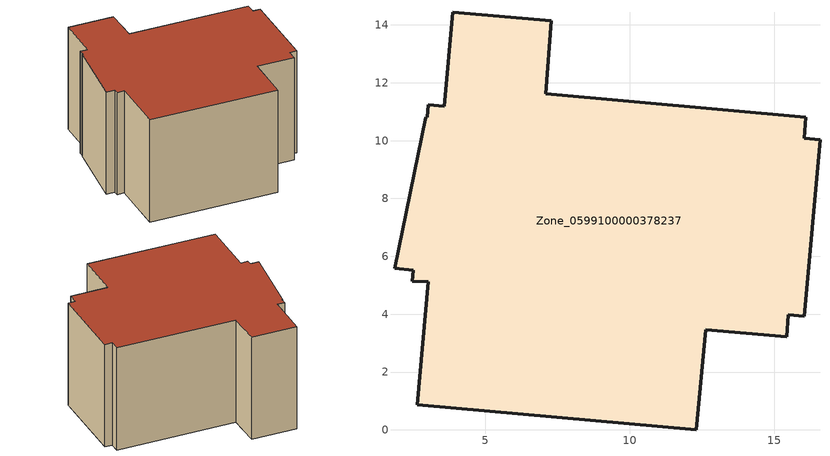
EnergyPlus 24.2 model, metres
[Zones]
Zone_0599100000378237
 floor ground (C_G): 2.48,5.14 2.52,5.53 1.87,5.58 2.94,10.81 3,10.81 3.03,11.23 3.58,11.19 3.88,14.44 7.29,14.14 7.09,11.62 16.09,10.81 16.03,10.08 16.58,10.03 16.03,3.93 15.48,3.98 15.43,3.22 12.62,3.47 12.3,0 2.65,0.87 3.03,5.13 z0
 wall outside (C_F): 16.09,10.81 7.09,11.62 7.29,14.14 3.88,14.44 3.58,11.19 3.03,11.23 3,10.81 2.94,10.81 1.87,5.58 2.52,5.53 2.48,5.14 3.03,5.13 2.65,0.87 12.3,0 12.62,3.47 15.43,3.22 15.48,3.98 16.03,3.93 16.58,10.03 16.03,10.08 16.09,10.81 z0:8.2
 roof outside (C_R): 2.94,10.81 1.87,5.58 2.52,5.53 2.48,5.14 3.03,5.13 2.65,0.87 12.3,0 12.62,3.47 15.43,3.22 15.48,3.98 16.03,3.93 16.58,10.03 16.03,10.08 16.09,10.81 7.09,11.62 7.29,14.14 3.88,14.44 3.58,11.19 3.03,11.23 3,10.81 z8.2
[BUILDING]
Pand.0599100000378237: North Axis=0; Terrain=City; Loads Convergence Tolerance Value=0.04; Temperature Convergence Tolerance Value=0.4; Solar Distribution=FullExterior; Maximum Number of Warmup Days=25; Minimum Number of Warmup Days=1
[Site:Location]
Rotterdam.The.Hague.AP_ZH_NLD Design_Conditions: Latitude=51.96; Longitude=4.45; Time Zone=1; Elevation=-4.5
[SITE:GROUNDTEMPERATURE:BUILDINGSURFACE]
18, 18, 18, 18, 18, 18, 18, 18, 18, 18, 18, 18
[MATERIAL] Thermal Absorptance=0.9; Solar Absorptance=0.7; Visible Absorptance=0.7
Name | Roughness | Thickness | Conductivity | Density | Specific Heat
G.D.1992-2005 | MediumSmooth | 0.15 | 0.06 | 540 | 1210
F.D.1992-2005 | Rough | 0.3 | 0.12 | 1920 | 840
R.D.1992-2005 | MediumRough | 0.2 | 0.08 | 1500 | 1000
[CONSTRUCTION]
C_G: G.D.1992-2005
C_F: F.D.1992-2005
C_R: R.D.1992-2005
[ZONE]
Zone_0599100000378237: Type=1; Multiplier=1; Ceiling Height=Autocalculate; Volume=Autocalculate; Floor Area=autocalculate; Part of Total Floor Area=Yes
[ZONEINFILTRATION:DESIGNFLOWRATE]
Infil_Zone_0599100000378237: Zone or ZoneList or Space or SpaceList=Zone_0599100000378237; Schedule=AlwaysOn; Design Flow Rate Calculation Method=Flow/Area; Flow Rate per Floor Area=0.0021; Constant Term Coefficient=1; Temperature Term Coefficient=0; Velocity Term Coefficient=0; Velocity Squared Term Coefficient=0
[HVACTEMPLATE:ZONE:IDEALLOADSAIRSYSTEM]
Zone_0599100000378237: Maximum Heating Supply Air Temperature=50; Minimum Cooling Supply Air Temperature=13; Maximum Heating Supply Air Humidity Ratio=0.0156; Minimum Cooling Supply Air Humidity Ratio=0.0077; Heating Limit=NoLimit; Cooling Limit=NoLimit; Dehumidification Control Type=ConstantSensibleHeatRatio; Cooling Sensible Heat Ratio=0.7; Dehumidification Setpoint=60; Humidification Control Type=None; Humidification Setpoint=30; Outdoor Air Method=None; Outdoor Air Flow Rate per Person=0.00944; Outdoor Air Flow Rate per Zone Floor Area=0; Outdoor Air Flow Rate per Zone=0; Demand Controlled Ventilation Type=None; Outdoor Air Economizer Type=NoEconomizer; Heat Recovery Type=None; Sensible Heat Recovery Effectiveness=0.7; Latent Heat Recovery Effectiveness=0.65
[ZONECONTROL:THERMOSTAT]
ThermostatControl_Zone_0599100000378237: Zone or ZoneList=Zone_0599100000378237; Control Type Schedule=DualSetpointControlType; Control 1=Thermostat_Zone_0599100000378237; Temperature Difference Between Cutout And Setpoint=0
[THERMOSTATSETPOINT:DUALSETPOINT]
Thermostat_Zone_0599100000378237: Heating Setpoint Temperature Schedule=HeatingSetpoint_Zone_0599100000378237; Cooling Setpoint Temperature Schedule=CoolingSetpoint_Zone_0599100000378237
[SCHEDULE:COMPACT]
HeatingSetpoint_Zone_0599100000378237: Through: 12/31, For: AllDays, Until: 24:00, 21
CoolingSetpoint_Zone_0599100000378237: Through: 12/31, For: AllDays, Until: 24:00, 24
DualSetpointControlType: Through: 12/31, For: AllDays, Until: 24:00, 4
AlwaysOn: Through: 12/31, For: AllDays, Until: 24:00, 1
